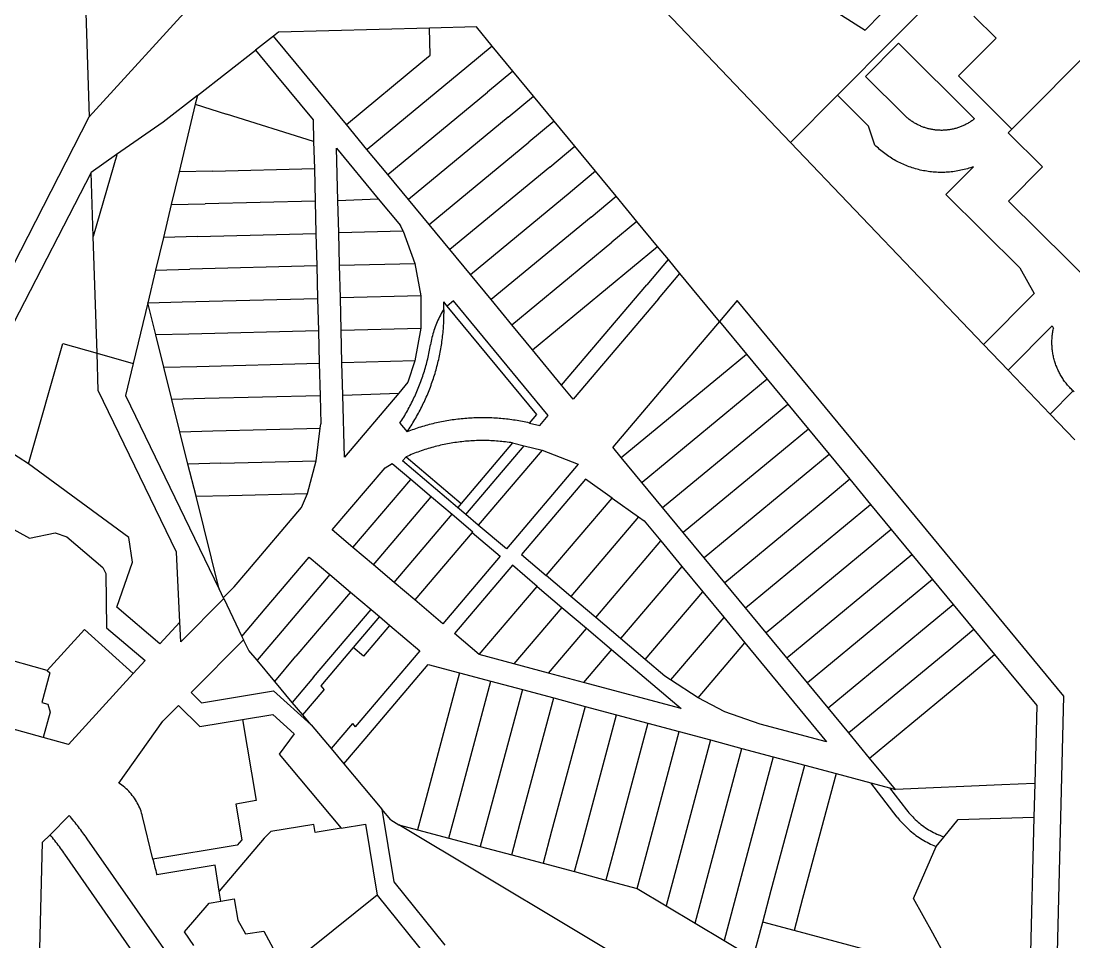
# Model space of a CAD drawing. Header units: inches. Extents: x 486468 to 494399, y 5455955 to 5460553.
# Drawn here: x 489935 to 490528, y 5457320 to 5457839 of the extents above; entities that cross this region are included whole.
import ezdxf

# ---------------------------------------------------------------- set-up
doc = ezdxf.new("R2010")
doc.units = ezdxf.units.IN
doc.header["$MEASUREMENT"] = 0
doc.layers.add('ParcelLines', color=10, linetype='Continuous')

msp = doc.modelspace()

# ---------------------------------------------------------------- linework, layer by layer
at = {"layer": 'ParcelLines', "color": 1}
for p, q in [((489973.871, 5457784.82), (490105.856, 5457929.68)), ((490383.968, 5457850.627), (490410.517, 5457833.626)), ((490298.122, 5457844.08), (490368.597, 5457770.334)), ((490493.191, 5457777.89), (490559.366, 5457844.579)), ((490410.517, 5457833.626), (490419.725, 5457842.986)), ((490426.754, 5457828.859), (490440.084, 5457842.273)), ((490471.741, 5457841.445), (490484.222, 5457829.06)), ((490080.414, 5457832.477), (490077.524, 5457830.216)), ((490165.425, 5457834.73), (490080.414, 5457832.477)), ((490191.725, 5457835.432), (490165.425, 5457834.73)), ((490165.725, 5457819.43), (490165.425, 5457834.73)), ((490200.675, 5457824.582), (490191.725, 5457835.432)), ((490077.524, 5457830.216), (490067.453, 5457822.346)), ((490090.214, 5457814.787), (490077.524, 5457830.216)), ((490394.987, 5457796.89), (490426.754, 5457828.859)), ((490429.33, 5457826.299), (490410.668, 5457807.519)), ((490429.33, 5457826.299), (490472.197, 5457783.702)), ((490484.222, 5457829.06), (490463.087, 5457807.791)), ((490034.723, 5457796.823), (490067.453, 5457822.346)), ((490067.453, 5457822.346), (490078.873, 5457808.476)), ((490161.685, 5457816.089), (490165.725, 5457819.43)), ((490200.675, 5457824.582), (490186.385, 5457812.781)), ((490212.325, 5457810.481), (490200.675, 5457824.582)), ((490118.553, 5457780.466), (490090.214, 5457814.787)), ((490078.873, 5457808.476), (490099.823, 5457783.075)), ((490212.325, 5457810.481), (490198.035, 5457798.691)), ((490223.944, 5457796.4), (490212.325, 5457810.481)), ((490410.668, 5457807.519), (490432.473, 5457785.852)), ((490463.087, 5457807.791), (490493.191, 5457777.89)), ((490034.723, 5457796.823), (490015.421, 5457781.722)), ((490034.723, 5457796.823), (490033.523, 5457791.823)), ((490235.583, 5457782.29), (490223.944, 5457796.4)), ((490394.987, 5457796.89), (490368.597, 5457770.334)), ((490412.515, 5457779.466), (490394.987, 5457796.89)), ((490033.523, 5457791.823), (490024.382, 5457753.722)), ((490033.523, 5457791.823), (490051.023, 5457786.324)), ((489910.319, 5457661.315), (489973.871, 5457784.82)), ((490015.421, 5457781.722), (489989.251, 5457763.5)), ((490099.823, 5457783.075), (490100.133, 5457770.876)), ((490130.153, 5457766.416), (490118.553, 5457780.466)), ((490247.222, 5457768.179), (490235.583, 5457782.29)), ((490416.045, 5457768.892), (490412.515, 5457779.466)), ((490491.042, 5457775.724), (490493.191, 5457777.89)), ((490510.357, 5457756.558), (490491.042, 5457775.724)), ((490100.133, 5457770.876), (490100.523, 5457755.675)), ((490113.023, 5457767.075), (490136.463, 5457738.676)), ((490113.773, 5457737.726), (490113.023, 5457767.075)), ((490141.803, 5457752.306), (490130.153, 5457766.416)), ((490165.073, 5457724.127), (490221.323, 5457770.53)), ((490232.983, 5457756.439), (490247.222, 5457768.179)), ((490258.822, 5457754.128), (490247.222, 5457768.179)), ((490368.597, 5457770.334), (490477.248, 5457656.571)), ((489989.251, 5457763.5), (489974.92, 5457753.519)), ((490043.442, 5457754.223), (490024.382, 5457753.722)), ((490043.442, 5457754.223), (490100.523, 5457755.675)), ((490100.523, 5457755.675), (490100.992, 5457737.375)), ((490456.031, 5457741.031), (490471.591, 5457756.712)), ((490491.305, 5457737.358), (490510.357, 5457756.558)), ((489974.92, 5457753.519), (489931.219, 5457668.566)), ((489976.08, 5457717.318), (489974.92, 5457753.519)), ((490024.382, 5457753.722), (490019.972, 5457735.321)), ((490153.443, 5457738.206), (490141.803, 5457752.306)), ((490270.471, 5457740.028), (490258.822, 5457754.128)), ((490100.992, 5457737.375), (490101.452, 5457719.124)), ((490113.773, 5457737.726), (490136.463, 5457738.676)), ((490114.232, 5457719.425), (490113.773, 5457737.726)), ((490136.463, 5457738.676), (490148.973, 5457723.526)), ((490165.073, 5457724.127), (490153.443, 5457738.206)), ((490282.111, 5457725.917), (490270.471, 5457740.028)), ((490456.031, 5457741.031), (490497.591, 5457699.791)), ((490491.305, 5457737.358), (490569.03, 5457660.232)), ((490019.972, 5457735.321), (490015.561, 5457716.92)), ((490019.972, 5457735.321), (490039.102, 5457735.822)), ((490256.261, 5457728.278), (490199.982, 5457681.837)), ((490282.111, 5457725.917), (490267.921, 5457714.177)), ((490293.73, 5457711.836), (490282.111, 5457725.917)), ((490034.751, 5457717.421), (490101.452, 5457719.124)), ((490101.452, 5457719.124), (490101.912, 5457700.824)), ((490150.523, 5457720.376), (490114.232, 5457719.425)), ((490114.692, 5457701.174), (490114.232, 5457719.425)), ((490150.523, 5457720.376), (490148.973, 5457723.526)), ((490150.523, 5457720.376), (490157.122, 5457702.225)), ((490176.713, 5457710.027), (490165.073, 5457724.127)), ((489978.19, 5457651.677), (489976.08, 5457717.318)), ((490015.561, 5457716.92), (490011.141, 5457698.52)), ((490211.622, 5457667.726), (490267.921, 5457714.177)), ((490188.362, 5457695.917), (490176.713, 5457710.027)), ((490299.79, 5457704.496), (490293.73, 5457711.836)), ((490101.912, 5457700.824), (490030.401, 5457698.971)), ((490101.912, 5457700.824), (490102.371, 5457682.573)), ((490115.162, 5457682.874), (490114.692, 5457701.174)), ((490157.122, 5457702.225), (490160.422, 5457684.025)), ((490306.279, 5457696.636), (490299.79, 5457704.496)), ((490011.141, 5457698.52), (490006.721, 5457680.099)), ((490011.141, 5457698.52), (490030.401, 5457698.971)), ((490199.982, 5457681.837), (490188.362, 5457695.917)), ((490223.271, 5457653.626), (490279.55, 5457700.116)), ((490328.568, 5457669.625), (490306.279, 5457696.636)), ((490497.591, 5457699.791), (490505.683, 5457685.227)), ((490160.422, 5457684.025), (490160.372, 5457665.724)), ((490477.248, 5457656.571), (490505.683, 5457685.227)), ((490006.721, 5457680.099), (489998.51, 5457645.868)), ((490006.721, 5457680.099), (490026.071, 5457680.62)), ((490011.25, 5457661.959), (490006.721, 5457680.099)), ((490026.071, 5457680.62), (490102.371, 5457682.573)), ((490102.371, 5457682.573), (490102.841, 5457664.273)), ((490115.621, 5457664.623), (490115.162, 5457682.874)), ((490175.292, 5457678.245), (490173.372, 5457680.575)), ((490211.622, 5457667.726), (490199.982, 5457681.837)), ((490338.568, 5457681.375), (490328.568, 5457669.625)), ((490522.463, 5457458.571), (490338.568, 5457681.375)), ((490115.621, 5457664.623), (490160.372, 5457665.724)), ((490160.372, 5457665.724), (490157.171, 5457647.374)), ((490223.271, 5457653.626), (490211.622, 5457667.726)), ((490328.568, 5457669.625), (490316.568, 5457655.525)), ((490328.568, 5457669.625), (490343.807, 5457651.114)), ((490491.061, 5457642.109), (490515.792, 5457667.033)), ((490515.792, 5457667.033), (490516.538, 5457665.69)), ((490015.78, 5457643.819), (490011.25, 5457661.959)), ((490102.841, 5457664.273), (490103.301, 5457646.022)), ((490116.081, 5457646.323), (490115.621, 5457664.623)), ((490239.71, 5457633.715), (490223.271, 5457653.626)), ((490316.568, 5457655.525), (490268.47, 5457598.824)), ((490477.248, 5457656.571), (490491.061, 5457642.109)), ((490329.758, 5457639.514), (490343.807, 5457651.114)), ((490343.807, 5457651.114), (490355.457, 5457637.014)), ((490015.78, 5457643.819), (490034.47, 5457644.269)), ((490020.32, 5457625.618), (490015.78, 5457643.819)), ((490103.301, 5457646.022), (490103.77, 5457627.722)), ((490157.171, 5457647.374), (490116.081, 5457646.323)), ((490116.541, 5457628.072), (490116.081, 5457646.323)), ((490491.061, 5457642.109), (490514.634, 5457617.427)), ((490355.457, 5457637.014), (490341.377, 5457625.434)), ((490355.457, 5457637.014), (490367.077, 5457622.933)), ((490527.588, 5457630.482), (490514.634, 5457617.427)), ((489939.669, 5457589.364), (489878.868, 5457628.413)), ((490038.97, 5457626.119), (490020.32, 5457625.618)), ((490024.85, 5457607.468), (490020.32, 5457625.618)), ((490103.77, 5457627.722), (490038.97, 5457626.119)), ((490103.77, 5457627.722), (490104.17, 5457611.871)), ((490116.541, 5457628.072), (490148.041, 5457629.263)), ((490367.077, 5457622.933), (490378.696, 5457608.863)), ((490148.67, 5457612.322), (490152.74, 5457607.452)), ((490528.574, 5457602.831), (490514.634, 5457617.427)), ((490029.389, 5457589.268), (490024.85, 5457607.468)), ((490043.48, 5457607.919), (490103.86, 5457609.421)), ((490101.571, 5457591.121), (490103.86, 5457609.421)), ((490103.86, 5457609.421), (490104.17, 5457611.871)), ((490296.569, 5457564.773), (490353.007, 5457611.313)), ((490378.696, 5457608.863), (490364.617, 5457597.223)), ((490378.696, 5457608.863), (490390.346, 5457594.753)), ((490212.121, 5457601.174), (490183.171, 5457567.072)), ((490212.121, 5457601.174), (490218.711, 5457599.564)), ((490228.671, 5457597.124), (490192.821, 5457554.872)), ((490218.711, 5457599.564), (490228.671, 5457597.124)), ((490228.671, 5457597.124), (490249.02, 5457589.123)), ((490273.31, 5457592.963), (490268.47, 5457598.824)), ((490376.257, 5457583.113), (490390.346, 5457594.753)), ((490390.346, 5457594.753), (490401.966, 5457580.673)), ((489996.069, 5457547.966), (489939.669, 5457589.364)), ((490033.919, 5457571.118), (490029.389, 5457589.268)), ((490047.98, 5457589.769), (490101.571, 5457591.121)), ((490096.62, 5457572.67), (490101.571, 5457591.121)), ((490140.321, 5457587.221), (490144.421, 5457589.571)), ((490144.421, 5457589.571), (490154.831, 5457580.741)), ((490150.171, 5457591.072), (490152.171, 5457593.372)), ((490181.191, 5457564.742), (490150.171, 5457591.072)), ((490152.171, 5457593.372), (490183.171, 5457567.072)), ((490249.02, 5457589.123), (490208.62, 5457541.472)), ((490284.949, 5457578.853), (490273.31, 5457592.963)), ((490110.62, 5457552.22), (490140.321, 5457587.221)), ((490154.831, 5457580.741), (490166.431, 5457570.892)), ((490253.17, 5457580.773), (490217.07, 5457538.272)), ((490268.119, 5457570.123), (490253.17, 5457580.773)), ((490296.569, 5457564.773), (490284.949, 5457578.853)), ((490401.966, 5457580.673), (490387.866, 5457569.022)), ((490401.966, 5457580.673), (490413.616, 5457566.572)), ((490033.919, 5457571.118), (490052.499, 5457571.568)), ((490052.499, 5457571.568), (490096.62, 5457572.67)), ((490166.431, 5457570.892), (490178.041, 5457561.042)), ((489903.519, 5457567.763), (489940.219, 5457547.564)), ((490185.841, 5457560.792), (490181.191, 5457564.742)), ((490231.009, 5457526.451), (490268.119, 5457570.123)), ((490268.119, 5457570.123), (490283.029, 5457559.492)), ((490308.208, 5457550.672), (490296.569, 5457564.773)), ((490399.496, 5457554.912), (490413.616, 5457566.572)), ((490413.616, 5457566.572), (490425.255, 5457552.472)), ((490178.041, 5457561.042), (490189.67, 5457551.172)), ((490192.821, 5457554.872), (490185.841, 5457560.792)), ((490208.62, 5457541.472), (490192.821, 5457554.872)), ((490343.117, 5457508.371), (490399.496, 5457554.912)), ((489940.219, 5457547.564), (489954.569, 5457550.514)), ((489954.569, 5457550.514), (489961.219, 5457548.214)), ((489961.219, 5457548.214), (489981.518, 5457531.015)), ((489998.169, 5457534.115), (489996.069, 5457547.966)), ((490122.22, 5457542.37), (490110.62, 5457552.22)), ((490189.27, 5457550.722), (490157.08, 5457512.779)), ((490189.67, 5457551.172), (490189.27, 5457550.722)), ((490189.27, 5457550.722), (490205.07, 5457537.322)), ((490319.858, 5457536.562), (490308.208, 5457550.672)), ((490425.255, 5457552.472), (490411.136, 5457540.792)), ((490425.255, 5457552.472), (490436.905, 5457538.362)), ((490133.85, 5457532.499), (490122.22, 5457542.37)), ((490295.508, 5457545.962), (490307.358, 5457531.602)), ((490205.07, 5457537.322), (490172.869, 5457499.369)), ((490217.07, 5457538.272), (490231.009, 5457526.451)), ((490331.497, 5457522.451), (490319.858, 5457536.562)), ((490411.136, 5457540.792), (490354.766, 5457494.271)), ((490422.765, 5457526.672), (490436.905, 5457538.362)), ((490436.905, 5457538.362), (490448.525, 5457524.282)), ((489981.518, 5457531.015), (489983.068, 5457527.715)), ((489989.268, 5457508.665), (489998.169, 5457534.115)), ((490055.369, 5457520.067), (490063.04, 5457529.098)), ((490145.45, 5457522.649), (490133.85, 5457532.499)), ((490211.984, 5457532.253), (490179.369, 5457493.869)), ((490225.919, 5457520.421), (490211.984, 5457532.253)), ((490307.358, 5457531.602), (490272.828, 5457490.98)), ((490307.358, 5457531.602), (490319.157, 5457517.301)), ((489983.068, 5457527.715), (489983.518, 5457497.114)), ((490109.23, 5457527.029), (490120.86, 5457517.159)), ((490244.969, 5457514.621), (490231.009, 5457526.451)), ((490448.525, 5457524.282), (490460.174, 5457510.182)), ((490046.959, 5457518.807), (490049.289, 5457513.987)), ((490049.289, 5457513.987), (490055.369, 5457520.067)), ((490120.86, 5457517.159), (490090.199, 5457481.047)), ((490120.86, 5457517.159), (490132.469, 5457507.308)), ((490157.08, 5457512.779), (490145.45, 5457522.649)), ((490193.319, 5457482.02), (490225.919, 5457520.421)), ((490225.919, 5457520.421), (490239.849, 5457508.601)), ((490319.157, 5457517.301), (490330.977, 5457502.981)), ((490343.117, 5457508.371), (490331.497, 5457522.451)), ((490049.519, 5457513.517), (490025.369, 5457489.215)), ((490049.289, 5457513.987), (490049.519, 5457513.517)), ((490049.519, 5457513.517), (490059.759, 5457492.257)), ((490172.869, 5457499.369), (490157.08, 5457512.779)), ((490258.898, 5457502.801), (490244.969, 5457514.621)), ((490434.405, 5457512.561), (490378.026, 5457466.08)), ((490013.619, 5457487.965), (489989.268, 5457508.665)), ((490100.119, 5457469.217), (490132.469, 5457507.308)), ((490132.469, 5457507.308), (490137.119, 5457503.368)), ((490239.849, 5457508.601), (490253.768, 5457496.781)), ((490354.766, 5457494.271), (490343.117, 5457508.371)), ((490460.174, 5457510.182), (490471.824, 5457496.081)), ((490024.819, 5457500.266), (490013.619, 5457487.965)), ((490025.369, 5457489.215), (490024.819, 5457500.266)), ((490137.119, 5457503.368), (490122.339, 5457485.948)), ((490137.119, 5457503.368), (490142.929, 5457498.438)), ((490272.828, 5457490.98), (490258.898, 5457502.801)), ((490330.977, 5457502.981), (490342.797, 5457488.651)), ((489971.118, 5457496.114), (489950.168, 5457473.063)), ((489998.489, 5457471.294), (489971.118, 5457496.114)), ((489983.518, 5457497.114), (490005.219, 5457478.714)), ((490142.929, 5457498.438), (490159.869, 5457484.069)), ((490193.319, 5457482.02), (490179.369, 5457493.869)), ((490253.768, 5457496.781), (490267.728, 5457484.93)), ((490366.406, 5457480.161), (490354.766, 5457494.271)), ((490389.675, 5457451.98), (490446.015, 5457498.471)), ((490471.824, 5457496.081), (490483.444, 5457482.001)), ((490060.719, 5457490.267), (490031.218, 5457460.565)), ((490059.759, 5457492.257), (490060.719, 5457490.267)), ((490063.619, 5457484.316), (490060.719, 5457490.267)), ((490080.259, 5457492.907), (490068.269, 5457478.766)), ((490286.757, 5457479.16), (490272.828, 5457490.98)), ((490316.517, 5457457.72), (490342.797, 5457488.651)), ((490342.797, 5457488.651), (490388.865, 5457432.82)), ((489950.168, 5457473.063), (489903.718, 5457485.961)), ((490068.269, 5457478.766), (490063.619, 5457484.316)), ((490212.859, 5457476.79), (490193.319, 5457482.02)), ((490457.644, 5457484.361), (490401.315, 5457437.87)), ((490483.444, 5457482.001), (490507.163, 5457453.271)), ((490005.219, 5457478.714), (489998.489, 5457471.294)), ((490078.209, 5457466.906), (490068.269, 5457478.766)), ((490232.418, 5457471.56), (490212.859, 5457476.79)), ((490378.026, 5457466.08), (490366.406, 5457480.161)), ((489951.668, 5457471.663), (489947.067, 5457455.062)), ((489950.168, 5457473.063), (489951.668, 5457471.663)), ((489998.489, 5457471.294), (489962.218, 5457431.312)), ((490182.279, 5457471.739), (490199.919, 5457467.019)), ((490251.938, 5457466.34), (490232.418, 5457471.56)), ((490088.118, 5457455.066), (490078.209, 5457466.906)), ((490100.119, 5457469.217), (490088.118, 5457455.066)), ((490104.109, 5457464.457), (490105.999, 5457462.197)), ((490181.067, 5457396.676), (490199.919, 5457467.019)), ((490199.919, 5457467.019), (490217.618, 5457462.279)), ((490316.517, 5457457.72), (490301.087, 5457467.69)), ((490389.675, 5457451.98), (490378.026, 5457466.08)), ((490031.218, 5457460.565), (490036.968, 5457454.865)), ((490036.968, 5457454.865), (490077.619, 5457461.566)), ((490077.619, 5457461.566), (490098.668, 5457442.466)), ((490093.968, 5457448.076), (490105.999, 5457462.197)), ((490217.618, 5457462.279), (490235.268, 5457457.559)), ((490518.263, 5457294.771), (490522.463, 5457458.571)), ((489947.067, 5457455.062), (489950.567, 5457454.062)), ((489950.567, 5457454.062), (489951.867, 5457449.612)), ((490015.218, 5457444.464), (490024.118, 5457453.414)), ((490024.118, 5457453.414), (490036.068, 5457441.515)), ((490093.968, 5457448.076), (490088.118, 5457455.066)), ((490216.417, 5457387.227), (490235.268, 5457457.559)), ((490235.268, 5457457.559), (490252.918, 5457452.829)), ((490252.918, 5457452.829), (490270.567, 5457448.099)), ((490331.666, 5457449.77), (490316.517, 5457457.72)), ((490401.315, 5457437.87), (490389.675, 5457451.98)), ((490507.163, 5457453.271), (490506.023, 5457409.371)), ((490060.168, 5457445.505), (490077.168, 5457448.316)), ((490077.168, 5457448.316), (490089.218, 5457437.416)), ((490098.668, 5457442.466), (490093.968, 5457448.076)), ((490251.766, 5457377.767), (490270.567, 5457448.099)), ((490270.567, 5457448.099), (490288.217, 5457443.369)), ((490351.416, 5457442.87), (490331.666, 5457449.77)), ((490036.068, 5457441.515), (490060.168, 5457445.505)), ((490060.168, 5457445.505), (490067.767, 5457399.764)), ((490098.668, 5457442.466), (490109.918, 5457429.066)), ((490121.918, 5457443.207), (490109.918, 5457429.066)), ((490121.918, 5457443.207), (490123.558, 5457441.257)), ((490288.217, 5457443.369), (490305.907, 5457438.639)), ((490388.865, 5457432.82), (490351.416, 5457442.87)), ((489962.218, 5457431.312), (489947.907, 5457435.282)), ((490089.218, 5457437.416), (490080.668, 5457425.965)), ((490287.066, 5457368.327), (490305.907, 5457438.639)), ((490305.907, 5457438.639), (490323.566, 5457433.909)), ((490412.955, 5457423.76), (490401.315, 5457437.87)), ((490109.918, 5457429.066), (490117.098, 5457420.506)), ((490323.566, 5457433.909), (490341.216, 5457429.179)), ((490341.216, 5457429.179), (490358.866, 5457424.46)), ((490080.668, 5457425.965), (490115.617, 5457384.314)), ((490358.866, 5457424.46), (490340.065, 5457354.158)), ((490358.866, 5457424.46), (490376.515, 5457419.73)), ((490427.564, 5457406.07), (490412.955, 5457423.76)), ((490117.098, 5457420.506), (490138.517, 5457394.965)), ((490376.515, 5457419.73), (490394.205, 5457415)), ((490394.205, 5457415), (490375.364, 5457344.718)), ((490394.205, 5457415), (490413.695, 5457409.78)), ((490428.664, 5457390.42), (490413.695, 5457409.78)), ((490413.695, 5457409.78), (490424.214, 5457406.97)), ((490424.214, 5457406.97), (490433.914, 5457394.52)), ((490424.214, 5457406.97), (490427.564, 5457406.07)), ((490487.484, 5457408.621), (490427.564, 5457406.07)), ((490506.023, 5457409.371), (490505.533, 5457390.471)), ((490067.767, 5457399.764), (490056.417, 5457397.864)), ((490056.417, 5457397.864), (490059.767, 5457377.714)), ((490143.567, 5457388.915), (490138.517, 5457394.965)), ((490138.517, 5457394.965), (490145.267, 5457354.064)), ((489962.568, 5457391.411), (489951.777, 5457380.551)), ((490009.637, 5457366.812), (490003.817, 5457390.812)), ((490143.567, 5457388.915), (490148.067, 5457386.215)), ((490454.874, 5457379.16), (490462.964, 5457389.22)), ((490462.964, 5457389.22), (490487.014, 5457389.971)), ((490505.533, 5457390.471), (490503.063, 5457295.17)), ((490075.967, 5457382.414), (490072.267, 5457378.564)), ((490100.167, 5457386.415), (490075.967, 5457382.414)), ((490100.917, 5457381.865), (490100.167, 5457386.415)), ((490115.617, 5457384.314), (490100.917, 5457381.865)), ((490115.617, 5457384.314), (490129.267, 5457386.565)), ((490129.267, 5457386.565), (490135.866, 5457346.613)), ((490148.067, 5457386.215), (490158.607, 5457383.395)), ((490158.607, 5457383.395), (490176.267, 5457378.676)), ((489951.777, 5457380.551), (489947.417, 5457376.161)), ((490015.746, 5457316.43), (489972.617, 5457378.261)), ((490072.267, 5457378.564), (490047.027, 5457348.871)), ((490059.767, 5457377.714), (490057.117, 5457374.663)), ((490176.267, 5457378.676), (490193.917, 5457373.956)), ((490246.916, 5457359.776), (490251.766, 5457377.767)), ((490450.614, 5457373.87), (490454.874, 5457379.16)), ((490005.526, 5457304.42), (489960.117, 5457369.561)), ((490057.117, 5457374.663), (490009.637, 5457366.812)), ((490193.917, 5457373.956), (490211.617, 5457369.216)), ((490211.617, 5457369.216), (490229.266, 5457364.496)), ((490269.416, 5457373.047), (490264.576, 5457355.046)), ((490437.814, 5457344.669), (490450.614, 5457373.87)), ((490449.164, 5457374.47), (490450.614, 5457373.87)), ((490009.637, 5457366.812), (490010.317, 5457364.012)), ((490044.617, 5457363.463), (490011.917, 5457358.062)), ((490047.027, 5457348.871), (490044.617, 5457363.463)), ((490229.266, 5457364.496), (490246.916, 5457359.776)), ((490304.715, 5457363.607), (490298.575, 5457340.537)), ((490246.916, 5457359.776), (490264.576, 5457355.046)), ((490314.865, 5457330.767), (490322.405, 5457358.878)), ((490145.267, 5457354.064), (490173.966, 5457318.413)), ((490264.576, 5457355.046), (490282.265, 5457350.317)), ((490340.065, 5457354.158), (490331.175, 5457320.987)), ((490047.967, 5457343.161), (490047.027, 5457348.871)), ((490135.866, 5457346.613), (490083.826, 5457304.751)), ((490135.866, 5457346.613), (490164.566, 5457310.913)), ((490282.265, 5457350.317), (490298.575, 5457340.537)), ((490352.875, 5457331.418), (490357.705, 5457349.438)), ((490027.466, 5457325.86), (490041.267, 5457342.061)), ((490041.267, 5457342.061), (490047.967, 5457343.161)), ((490047.967, 5457343.161), (490055.467, 5457344.412)), ((490055.467, 5457344.412), (490057.416, 5457332.561)), ((490298.575, 5457340.537), (490314.865, 5457330.767)), ((490375.364, 5457344.718), (490370.524, 5457326.688)), ((490057.416, 5457332.561), (490061.716, 5457324.711)), ((490314.865, 5457330.767), (490331.175, 5457320.987)), ((490347.464, 5457311.217), (490352.875, 5457331.418)), ((490370.524, 5457326.688), (490352.875, 5457331.418)), ((490032.766, 5457318.21), (490027.466, 5457325.86)), ((490061.716, 5457324.711), (490072.016, 5457326.361)), ((490461.003, 5457302.469), (490370.524, 5457326.688)), ((490461.003, 5457302.469), (490448.584, 5457325.139)), ((490331.175, 5457320.987), (490347.464, 5457311.217))]:
    msp.add_line(p, q, dxfattribs=at)
for points in [[(489969.473, 5457919.993), (489969.473, 5457919.973), (489973.871, 5457784.82)], [(490118.553, 5457780.466), (490118.573, 5457780.476), (490161.685, 5457816.089)], [(490186.385, 5457812.781), (490130.173, 5457766.426), (490130.153, 5457766.416)], [(490141.803, 5457752.306), (490141.823, 5457752.326), (490198.035, 5457798.691)], [(490209.664, 5457784.63), (490223.924, 5457796.38), (490223.944, 5457796.4)], [(490100.133, 5457770.876), (490100.123, 5457770.876), (490051.023, 5457786.324)], [(490209.664, 5457784.63), (490153.473, 5457738.226), (490153.443, 5457738.206)], [(490472.197, 5457783.702), (490471.787, 5457783.38), (490471.371, 5457783.065), (490470.949, 5457782.758), (490470.523, 5457782.457), (490470.091, 5457782.165), (490469.654, 5457781.88), (490469.212, 5457781.602), (490468.766, 5457781.333), (490468.315, 5457781.071), (490467.859, 5457780.817), (490467.399, 5457780.571), (490466.935, 5457780.333), (490466.466, 5457780.104), (490465.994, 5457779.882), (490465.518, 5457779.669), (490465.038, 5457779.464), (490464.555, 5457779.268), (490464.068, 5457779.08), (490463.579, 5457778.9), (490463.086, 5457778.729), (490462.59, 5457778.567), (490462.091, 5457778.413), (490461.59, 5457778.269), (490461.087, 5457778.132), (490460.581, 5457778.005), (490460.073, 5457777.887), (490459.563, 5457777.777), (490459.051, 5457777.677), (490458.538, 5457777.585), (490458.023, 5457777.502), (490457.506, 5457777.428), (490456.989, 5457777.364), (490456.47, 5457777.308), (490455.95, 5457777.261), (490455.43, 5457777.224), (490454.909, 5457777.195), (490454.388, 5457777.176), (490453.866, 5457777.166), (490453.345, 5457777.165), (490452.823, 5457777.173), (490452.302, 5457777.19), (490451.781, 5457777.216), (490451.26, 5457777.251), (490450.741, 5457777.296), (490450.222, 5457777.349), (490449.704, 5457777.411), (490449.187, 5457777.483), (490448.672, 5457777.563), (490448.158, 5457777.653), (490447.646, 5457777.751), (490447.135, 5457777.859), (490446.627, 5457777.975), (490446.12, 5457778.1), (490445.616, 5457778.234), (490445.114, 5457778.377), (490444.615, 5457778.528), (490444.119, 5457778.688), (490443.625, 5457778.857), (490443.135, 5457779.034), (490442.647, 5457779.22), (490442.163, 5457779.414), (490441.683, 5457779.617), (490441.206, 5457779.828), (490440.732, 5457780.048), (490440.263, 5457780.275), (490439.798, 5457780.511), (490439.337, 5457780.755), (490438.88, 5457781.007), (490438.427, 5457781.267), (490437.98, 5457781.534), (490437.537, 5457781.81), (490437.099, 5457782.093), (490436.666, 5457782.384), (490436.238, 5457782.682), (490435.815, 5457782.988), (490435.398, 5457783.301), (490434.986, 5457783.621), (490434.58, 5457783.948), (490434.18, 5457784.283), (490433.785, 5457784.624), (490433.397, 5457784.972), (490433.014, 5457785.327), (490432.638, 5457785.689), (490432.473, 5457785.852)], [(490235.583, 5457782.29), (490235.573, 5457782.28), (490221.323, 5457770.53)], [(490471.591, 5457756.712), (490470.72, 5457756.402), (490469.844, 5457756.107), (490468.962, 5457755.828), (490468.076, 5457755.564), (490467.185, 5457755.315), (490466.291, 5457755.082), (490465.392, 5457754.865), (490464.489, 5457754.663), (490463.584, 5457754.478), (490462.675, 5457754.308), (490461.763, 5457754.154), (490460.849, 5457754.016), (490459.932, 5457753.893), (490459.014, 5457753.787), (490458.093, 5457753.697), (490457.172, 5457753.623), (490456.249, 5457753.565), (490455.325, 5457753.524), (490454.401, 5457753.498), (490453.476, 5457753.488), (490452.552, 5457753.495), (490451.627, 5457753.518), (490450.704, 5457753.557), (490449.781, 5457753.612), (490448.859, 5457753.683), (490447.938, 5457753.77), (490447.019, 5457753.873), (490446.103, 5457753.992), (490445.188, 5457754.127), (490444.276, 5457754.279), (490443.366, 5457754.446), (490442.46, 5457754.629), (490441.557, 5457754.827), (490440.657, 5457755.042), (490439.762, 5457755.272), (490438.87, 5457755.518), (490437.983, 5457755.779), (490437.101, 5457756.055), (490436.224, 5457756.347), (490435.352, 5457756.655), (490434.485, 5457756.977), (490433.624, 5457757.315), (490432.77, 5457757.667), (490431.921, 5457758.034), (490431.079, 5457758.417), (490430.244, 5457758.813), (490429.416, 5457759.225), (490428.595, 5457759.65), (490427.782, 5457760.09), (490426.976, 5457760.544), (490426.179, 5457761.012), (490425.39, 5457761.494), (490424.609, 5457761.99), (490423.837, 5457762.499), (490423.074, 5457763.021), (490422.321, 5457763.557), (490421.577, 5457764.106), (490420.842, 5457764.668), (490420.118, 5457765.242), (490419.403, 5457765.829), (490418.699, 5457766.428), (490418.006, 5457767.04), (490417.323, 5457767.664), (490416.651, 5457768.299), (490416.045, 5457768.892)], [(489989.251, 5457763.5), (489989.271, 5457763.47), (489976.12, 5457717.318), (489976.08, 5457717.318)], [(490232.983, 5457756.439), (490176.723, 5457710.027), (490176.713, 5457710.027)], [(490258.822, 5457754.128), (490244.622, 5457742.378), (490244.612, 5457742.368)], [(490188.362, 5457695.917), (490188.372, 5457695.927), (490244.612, 5457742.368)], [(490100.992, 5457737.375), (490100.972, 5457737.375), (490039.102, 5457735.822)], [(490256.261, 5457728.278), (490256.271, 5457728.278), (490270.471, 5457740.028)], [(490034.751, 5457717.421), (490015.571, 5457716.92), (490015.561, 5457716.92)], [(490279.55, 5457700.116), (490293.72, 5457711.826), (490293.73, 5457711.836)], [(490114.692, 5457701.174), (490114.722, 5457701.174), (490157.122, 5457702.225)], [(490299.79, 5457704.496), (490299.77, 5457704.476), (490287.72, 5457690.226)], [(490294.219, 5457682.376), (490306.269, 5457696.626), (490306.279, 5457696.636)], [(490239.71, 5457633.715), (490239.72, 5457633.725), (490287.72, 5457690.226)], [(490160.422, 5457684.025), (490115.172, 5457682.874), (490115.162, 5457682.874)], [(490173.502, 5457676.505), (490173.482, 5457677.525), (490173.452, 5457678.545), (490173.422, 5457679.555), (490173.372, 5457680.575)], [(490221.62, 5457612.374), (490227.37, 5457610.924), (490232.12, 5457616.524), (490178.822, 5457681.126), (490175.292, 5457678.245)], [(490221.62, 5457612.374), (490225.67, 5457617.174), (490175.292, 5457678.245)], [(490294.219, 5457682.376), (490246.22, 5457625.825), (490239.71, 5457633.715)], [(490152.74, 5457607.452), (490153.29, 5457608.262), (490153.85, 5457609.112), (490154.41, 5457609.962), (490154.96, 5457610.822), (490155.5, 5457611.682), (490156.031, 5457612.553), (490156.561, 5457613.423), (490157.081, 5457614.303), (490157.591, 5457615.183), (490158.091, 5457616.063), (490158.591, 5457616.953), (490159.081, 5457617.843), (490159.561, 5457618.743), (490160.031, 5457619.643), (490160.501, 5457620.553), (490160.961, 5457621.453), (490161.411, 5457622.373), (490161.851, 5457623.283), (490162.281, 5457624.203), (490162.711, 5457625.133), (490163.131, 5457626.063), (490163.541, 5457626.993), (490163.941, 5457627.923), (490164.341, 5457628.863), (490164.731, 5457629.803), (490165.101, 5457630.743), (490165.481, 5457631.694), (490165.841, 5457632.644), (490166.191, 5457633.604), (490166.541, 5457634.554), (490166.881, 5457635.514), (490167.211, 5457636.484), (490167.531, 5457637.444), (490167.841, 5457638.414), (490168.151, 5457639.384), (490168.451, 5457640.354), (490168.741, 5457641.334), (490169.021, 5457642.314), (490169.291, 5457643.294), (490169.551, 5457644.274), (490169.811, 5457645.264), (490170.061, 5457646.254), (490170.291, 5457647.234), (490170.531, 5457648.234), (490170.751, 5457649.224), (490170.961, 5457650.214), (490171.171, 5457651.214), (490171.361, 5457652.214), (490171.551, 5457653.214), (490171.731, 5457654.215), (490171.901, 5457655.225), (490172.061, 5457656.225), (490172.221, 5457657.235), (490172.362, 5457658.235), (490172.502, 5457659.245), (490172.632, 5457660.255), (490172.742, 5457661.265), (490172.862, 5457662.275), (490172.962, 5457663.295), (490173.052, 5457664.305), (490173.142, 5457665.325), (490173.212, 5457666.335), (490173.282, 5457667.355), (490173.342, 5457668.365), (490173.392, 5457669.385), (490173.432, 5457670.405), (490173.462, 5457671.415), (490173.492, 5457672.435), (490173.502, 5457673.455), (490173.512, 5457674.475), (490173.512, 5457675.485), (490173.502, 5457676.505)], [(490173.502, 5457676.505), (490172.982, 5457675.835), (490172.462, 5457674.945), (490171.952, 5457674.035), (490171.462, 5457673.115), (490170.992, 5457672.195), (490170.532, 5457671.255), (490170.102, 5457670.315), (490169.682, 5457669.365), (490169.282, 5457668.405), (490168.902, 5457667.435), (490168.532, 5457666.465), (490168.192, 5457665.485), (490167.862, 5457664.495), (490167.552, 5457663.505), (490167.262, 5457662.505), (490166.992, 5457661.505), (490166.742, 5457660.495), (490166.501, 5457659.484), (490166.291, 5457658.464), (490166.101, 5457657.444), (490165.921, 5457656.424)], [(490527.588, 5457630.482), (490527.115, 5457630.93), (490526.65, 5457631.386), (490526.193, 5457631.85), (490525.744, 5457632.322), (490525.304, 5457632.802), (490524.872, 5457633.289), (490524.448, 5457633.784), (490524.034, 5457634.286), (490523.628, 5457634.796), (490523.231, 5457635.312), (490522.843, 5457635.835), (490522.464, 5457636.365), (490522.095, 5457636.901), (490521.735, 5457637.444), (490521.384, 5457637.993), (490521.043, 5457638.548), (490520.712, 5457639.109), (490520.391, 5457639.675), (490520.079, 5457640.248), (490519.778, 5457640.825), (490519.487, 5457641.408), (490519.206, 5457641.995), (490518.935, 5457642.588), (490518.675, 5457643.185), (490518.425, 5457643.786), (490518.186, 5457644.392), (490517.957, 5457645.002), (490517.739, 5457645.615), (490517.532, 5457646.233), (490517.336, 5457646.854), (490517.15, 5457647.478), (490516.975, 5457648.106), (490516.812, 5457648.736), (490516.659, 5457649.369), (490516.517, 5457650.005), (490516.387, 5457650.643), (490516.268, 5457651.283), (490516.159, 5457651.926), (490516.062, 5457652.57), (490515.977, 5457653.215), (490515.902, 5457653.862), (490515.839, 5457654.511), (490515.788, 5457655.16), (490515.747, 5457655.81), (490515.718, 5457656.461), (490515.701, 5457657.112), (490515.694, 5457657.763), (490515.699, 5457658.414), (490515.716, 5457659.065), (490515.744, 5457659.716), (490515.783, 5457660.366), (490515.833, 5457661.016), (490515.895, 5457661.664), (490515.968, 5457662.311), (490516.052, 5457662.957), (490516.148, 5457663.601), (490516.255, 5457664.244), (490516.373, 5457664.884), (490516.502, 5457665.523), (490516.538, 5457665.69)], [(490029.971, 5457662.42), (490011.27, 5457661.969), (490011.25, 5457661.959)], [(490102.841, 5457664.273), (490102.821, 5457664.273), (490029.971, 5457662.42)], [(489939.669, 5457589.364), (489958.97, 5457657.117), (489978.19, 5457651.677)], [(490148.67, 5457612.322), (490149.22, 5457613.172), (490149.771, 5457614.022), (490150.311, 5457614.882), (490150.841, 5457615.752), (490151.371, 5457616.622), (490151.881, 5457617.493), (490152.391, 5457618.373), (490152.891, 5457619.253), (490153.381, 5457620.143), (490153.871, 5457621.033), (490154.351, 5457621.933), (490154.811, 5457622.833), (490155.281, 5457623.733), (490155.731, 5457624.643), (490156.171, 5457625.553), (490156.611, 5457626.473), (490157.041, 5457627.393), (490157.461, 5457628.323), (490157.871, 5457629.243), (490158.271, 5457630.173), (490158.671, 5457631.113), (490159.051, 5457632.053), (490159.431, 5457632.993), (490159.801, 5457633.933), (490160.161, 5457634.883), (490160.511, 5457635.833), (490160.861, 5457636.794), (490161.191, 5457637.754), (490161.521, 5457638.714), (490161.841, 5457639.674), (490162.151, 5457640.644), (490162.451, 5457641.614), (490162.741, 5457642.584), (490163.031, 5457643.554), (490163.301, 5457644.534), (490163.571, 5457645.514), (490163.831, 5457646.494), (490164.081, 5457647.484), (490164.321, 5457648.464), (490164.551, 5457649.454), (490164.771, 5457650.444), (490164.981, 5457651.434), (490165.191, 5457652.434), (490165.391, 5457653.424), (490165.571, 5457654.424), (490165.751, 5457655.424), (490165.921, 5457656.424)], [(489978.19, 5457651.677), (489978.22, 5457651.667), (489998.51, 5457645.868)], [(490024.819, 5457500.266), (490022.919, 5457539.616), (489978.87, 5457630.667), (489978.19, 5457651.677)], [(489998.51, 5457645.868), (489994.22, 5457627.967), (490046.959, 5457518.807)], [(490034.47, 5457644.269), (490103.271, 5457646.022), (490103.301, 5457646.022)], [(490157.171, 5457647.374), (490153.221, 5457635.373), (490148.041, 5457629.263)], [(490273.31, 5457592.963), (490273.32, 5457592.973), (490329.758, 5457639.514)], [(490528.148, 5457629.971), (490527.666, 5457630.409), (490527.588, 5457630.482)], [(490148.041, 5457629.263), (490117.421, 5457593.171), (490116.541, 5457628.072)], [(490341.377, 5457625.434), (490284.969, 5457578.873), (490284.949, 5457578.853)], [(490353.007, 5457611.313), (490367.067, 5457622.923), (490367.077, 5457622.933)], [(490221.62, 5457612.374), (490220.63, 5457612.594), (490219.63, 5457612.804), (490218.64, 5457613.014), (490217.64, 5457613.204), (490216.64, 5457613.394), (490215.641, 5457613.574), (490214.641, 5457613.744), (490213.631, 5457613.904), (490212.631, 5457614.054), (490211.621, 5457614.204), (490210.621, 5457614.334), (490209.611, 5457614.465), (490208.601, 5457614.585), (490207.591, 5457614.695), (490206.581, 5457614.795), (490205.561, 5457614.885), (490204.551, 5457614.965), (490203.541, 5457615.045), (490202.521, 5457615.104), (490201.511, 5457615.164), (490200.491, 5457615.214), (490199.481, 5457615.254), (490198.461, 5457615.284), (490197.441, 5457615.314), (490196.431, 5457615.324), (490195.411, 5457615.334), (490194.391, 5457615.324), (490193.381, 5457615.314), (490192.361, 5457615.294), (490191.341, 5457615.264), (490190.331, 5457615.224), (490189.311, 5457615.184), (490188.301, 5457615.124), (490187.281, 5457615.064), (490186.271, 5457614.984), (490185.261, 5457614.904), (490184.241, 5457614.814), (490183.231, 5457614.714), (490182.221, 5457614.614), (490181.211, 5457614.494), (490180.201, 5457614.364), (490179.201, 5457614.234), (490178.191, 5457614.093), (490177.181, 5457613.943), (490176.181, 5457613.783), (490175.181, 5457613.613), (490174.181, 5457613.443), (490173.181, 5457613.253), (490172.181, 5457613.063), (490171.181, 5457612.853), (490170.191, 5457612.643), (490169.191, 5457612.433), (490168.201, 5457612.203), (490167.221, 5457611.963), (490166.231, 5457611.723), (490165.241, 5457611.463), (490164.261, 5457611.203), (490163.281, 5457610.933), (490162.301, 5457610.663), (490161.33, 5457610.373), (490160.36, 5457610.073), (490159.38, 5457609.773), (490158.42, 5457609.463), (490157.45, 5457609.142), (490156.49, 5457608.812), (490155.53, 5457608.482), (490154.57, 5457608.132), (490153.62, 5457607.782), (490152.74, 5457607.452)], [(490024.85, 5457607.468), (490024.87, 5457607.468), (490043.47, 5457607.919), (490043.48, 5457607.919)], [(490212.121, 5457601.174), (490211.111, 5457601.334), (490210.101, 5457601.474), (490209.091, 5457601.614), (490208.071, 5457601.744), (490207.061, 5457601.864), (490206.042, 5457601.974), (490205.032, 5457602.064), (490204.011, 5457602.154), (490202.991, 5457602.234), (490201.971, 5457602.304), (490200.951, 5457602.364), (490199.931, 5457602.414), (490198.911, 5457602.454), (490197.891, 5457602.484), (490196.871, 5457602.504), (490195.841, 5457602.514), (490194.821, 5457602.514), (490193.801, 5457602.504), (490192.781, 5457602.484), (490191.76, 5457602.454), (490190.74, 5457602.414), (490189.72, 5457602.364), (490188.7, 5457602.303), (490187.68, 5457602.243), (490186.66, 5457602.163), (490185.64, 5457602.073), (490184.62, 5457601.973), (490183.61, 5457601.873), (490182.59, 5457601.753), (490181.58, 5457601.623), (490180.57, 5457601.483), (490179.56, 5457601.343), (490178.55, 5457601.183), (490177.54, 5457601.023), (490176.53, 5457600.843), (490175.53, 5457600.663), (490174.52, 5457600.463), (490173.52, 5457600.263), (490172.52, 5457600.043), (490171.53, 5457599.823), (490170.53, 5457599.593), (490169.54, 5457599.343), (490168.55, 5457599.093), (490167.56, 5457598.833), (490166.58, 5457598.562), (490165.59, 5457598.282), (490164.611, 5457597.992), (490163.641, 5457597.692), (490162.661, 5457597.382), (490161.691, 5457597.062), (490160.731, 5457596.732), (490159.761, 5457596.402), (490158.801, 5457596.052), (490157.841, 5457595.692), (490156.891, 5457595.332), (490155.941, 5457594.962), (490154.991, 5457594.572), (490154.051, 5457594.182), (490153.111, 5457593.782), (490152.171, 5457593.372)], [(490185.841, 5457560.792), (490185.871, 5457560.822), (490218.711, 5457599.564)], [(490364.617, 5457597.223), (490308.218, 5457550.672), (490308.208, 5457550.672)], [(490047.98, 5457589.769), (490047.97, 5457589.769), (490029.389, 5457589.268)], [(490319.858, 5457536.562), (490319.868, 5457536.572), (490376.257, 5457583.113)], [(490122.22, 5457542.37), (490154.771, 5457580.671), (490154.831, 5457580.741)], [(490046.959, 5457518.807), (490046.969, 5457518.817), (490033.919, 5457571.118)], [(490063.04, 5457529.098), (490093.27, 5457564.72), (490096.62, 5457572.67)], [(490133.85, 5457532.499), (490133.87, 5457532.519), (490166.371, 5457570.822), (490166.431, 5457570.892)], [(490183.171, 5457567.072), (490181.221, 5457564.772), (490181.191, 5457564.742)], [(490387.866, 5457569.022), (490331.517, 5457522.471), (490331.497, 5457522.451)], [(490145.45, 5457522.649), (490145.47, 5457522.669), (490178.021, 5457561.022), (490178.041, 5457561.042)], [(490283.029, 5457559.492), (490283.019, 5457559.472), (490244.969, 5457514.621)], [(490283.029, 5457559.492), (490286.219, 5457557.222), (490295.508, 5457545.962)], [(490258.898, 5457502.801), (490258.918, 5457502.821), (490295.508, 5457545.962)], [(490072.889, 5457507.727), (490097.62, 5457536.869), (490109.23, 5457527.029)], [(490109.23, 5457527.029), (490109.22, 5457527.019), (490080.269, 5457492.917), (490080.259, 5457492.907)], [(490366.406, 5457480.161), (490366.416, 5457480.171), (490422.765, 5457526.672)], [(490448.525, 5457524.282), (490448.515, 5457524.272), (490434.405, 5457512.561)], [(490286.757, 5457479.16), (490286.767, 5457479.17), (490319.157, 5457517.301)], [(490059.759, 5457492.257), (490059.769, 5457492.267), (490072.889, 5457507.727)], [(490239.849, 5457508.601), (490239.819, 5457508.571), (490212.869, 5457476.82), (490212.859, 5457476.79)], [(490446.015, 5457498.471), (490460.164, 5457510.172), (490460.174, 5457510.182)], [(490330.977, 5457502.981), (490330.967, 5457502.971), (490301.087, 5457467.69)], [(490142.929, 5457498.438), (490142.919, 5457498.418), (490128.119, 5457481.018), (490122.339, 5457485.948)], [(490232.418, 5457471.56), (490232.418, 5457471.57), (490253.768, 5457496.771), (490253.768, 5457496.781)], [(490471.824, 5457496.081), (490471.814, 5457496.071), (490457.644, 5457484.361)], [(490122.339, 5457485.948), (490104.119, 5457464.467), (490104.109, 5457464.457)], [(490159.869, 5457484.069), (490123.568, 5457441.267), (490123.558, 5457441.257)], [(490267.728, 5457484.93), (490267.718, 5457484.92), (490251.938, 5457466.34)], [(490267.728, 5457484.93), (490306.967, 5457451.62), (490251.938, 5457466.34)], [(490469.264, 5457470.271), (490483.414, 5457481.971), (490483.444, 5457482.001)], [(490078.209, 5457466.906), (490078.219, 5457466.916), (490090.199, 5457481.047)], [(490129.118, 5457434.616), (490164.619, 5457476.468), (490182.279, 5457471.739)], [(490301.087, 5457467.69), (490297.717, 5457469.87), (490286.757, 5457479.16)], [(490182.279, 5457471.739), (490182.269, 5457471.719), (490163.417, 5457401.416), (490163.417, 5457401.396)], [(490412.955, 5457423.76), (490412.965, 5457423.77), (490469.264, 5457470.271)], [(490217.618, 5457462.279), (490217.618, 5457462.269), (490198.767, 5457391.967), (490198.757, 5457391.947)], [(489947.907, 5457435.282), (489893.817, 5457450.311), (489894.867, 5457454.061)], [(490252.918, 5457452.829), (490252.918, 5457452.819), (490234.067, 5457382.517), (490234.067, 5457382.507)], [(489951.867, 5457449.612), (489947.917, 5457435.312), (489947.907, 5457435.282)], [(489991.328, 5457409.043), (489990.468, 5457409.612), (490015.218, 5457444.464)], [(490288.217, 5457443.369), (490269.416, 5457373.067), (490269.416, 5457373.047)], [(490117.098, 5457420.506), (490117.118, 5457420.516), (490129.118, 5457434.616)], [(490323.566, 5457433.909), (490304.715, 5457363.617), (490304.715, 5457363.607)], [(490322.405, 5457358.878), (490341.216, 5457429.169), (490341.216, 5457429.179)], [(490357.705, 5457349.438), (490376.515, 5457419.72), (490376.515, 5457419.73)], [(490003.817, 5457390.812), (490003.567, 5457391.812), (490003.277, 5457392.792), (490002.957, 5457393.772), (490002.598, 5457394.732), (490002.218, 5457395.692), (490001.798, 5457396.633), (490001.358, 5457397.553), (490000.878, 5457398.463), (490000.368, 5457399.353), (489999.828, 5457400.233), (489999.268, 5457401.093), (489998.668, 5457401.923), (489998.048, 5457402.743), (489997.398, 5457403.543), (489996.718, 5457404.313), (489996.018, 5457405.063), (489995.298, 5457405.793), (489994.548, 5457406.493), (489993.768, 5457407.173), (489992.978, 5457407.823), (489992.158, 5457408.453), (489991.328, 5457409.043)], [(490506.023, 5457409.371), (490505.963, 5457409.371), (490487.484, 5457408.621)], [(490163.417, 5457401.396), (490158.617, 5457383.415), (490158.607, 5457383.395)], [(490176.267, 5457378.676), (490181.067, 5457396.666), (490181.067, 5457396.676)], [(490433.914, 5457394.52), (490434.554, 5457393.7), (490435.214, 5457392.89), (490435.894, 5457392.1), (490436.594, 5457391.32), (490437.314, 5457390.56), (490438.044, 5457389.82), (490438.794, 5457389.09), (490439.564, 5457388.38), (490440.354, 5457387.69), (490441.154, 5457387.02), (490441.964, 5457386.37), (490442.794, 5457385.74), (490443.634, 5457385.12), (490444.494, 5457384.53), (490445.374, 5457383.95), (490446.254, 5457383.4), (490447.154, 5457382.87), (490448.064, 5457382.35), (490448.984, 5457381.86), (490449.914, 5457381.39), (490450.864, 5457380.95), (490451.814, 5457380.52)], [(489972.617, 5457378.261), (489972.027, 5457379.111), (489971.437, 5457379.961), (489970.837, 5457380.801), (489970.237, 5457381.641), (489969.627, 5457382.481), (489969.007, 5457383.311), (489968.387, 5457384.141), (489967.767, 5457384.971), (489967.127, 5457385.791), (489966.497, 5457386.601), (489965.857, 5457387.411), (489965.207, 5457388.221), (489964.557, 5457389.031), (489963.898, 5457389.821), (489963.238, 5457390.621), (489962.568, 5457391.411)], [(490198.757, 5457391.947), (490193.917, 5457373.966), (490193.917, 5457373.956)], [(490211.617, 5457369.216), (490216.417, 5457387.217), (490216.417, 5457387.227)], [(490428.664, 5457390.42), (490429.314, 5457389.6), (490429.984, 5457388.79), (490430.674, 5457387.99), (490431.374, 5457387.21), (490432.084, 5457386.44), (490432.814, 5457385.69), (490433.564, 5457384.95), (490434.324, 5457384.23), (490435.104, 5457383.52), (490435.884, 5457382.83), (490436.694, 5457382.15), (490437.504, 5457381.49), (490438.334, 5457380.85), (490439.174, 5457380.22), (490440.034, 5457379.61), (490440.894, 5457379.01), (490441.774, 5457378.44), (490442.664, 5457377.88), (490443.564, 5457377.33), (490444.474, 5457376.81), (490445.394, 5457376.31), (490446.314, 5457375.82), (490447.254, 5457375.35), (490448.204, 5457374.9), (490449.164, 5457374.47)], [(490487.014, 5457389.971), (490505.513, 5457390.471), (490505.533, 5457390.471)], [(490294.865, 5457300.516), (490290.815, 5457300.615), (490148.067, 5457386.215)], [(490234.067, 5457382.507), (490229.266, 5457364.516), (490229.266, 5457364.496)], [(489947.417, 5457376.161), (489944.266, 5457256.507), (489964.346, 5457255.988)], [(489960.117, 5457369.561), (489959.507, 5457370.431), (489958.897, 5457371.301), (489958.277, 5457372.171), (489957.657, 5457373.031), (489957.027, 5457373.881), (489956.387, 5457374.731), (489955.747, 5457375.581), (489955.097, 5457376.421), (489954.447, 5457377.261), (489953.787, 5457378.091), (489953.117, 5457378.921), (489952.447, 5457379.741), (489951.777, 5457380.551)], [(490454.874, 5457379.16), (490454.864, 5457379.17), (490451.814, 5457380.52)], [(490010.317, 5457364.012), (490010.607, 5457362.812), (490010.907, 5457361.622), (490011.227, 5457360.432), (490011.567, 5457359.242), (490011.917, 5457358.062)], [(490282.265, 5457350.317), (490287.066, 5457368.317), (490287.066, 5457368.327)], [(490448.584, 5457325.139), (490448.564, 5457325.169), (490437.814, 5457344.669)], [(490072.016, 5457326.361), (490083.816, 5457304.761), (490083.826, 5457304.751)]]:
    msp.add_lwpolyline(points, dxfattribs=at)

doc.saveas('drawing.dxf')
